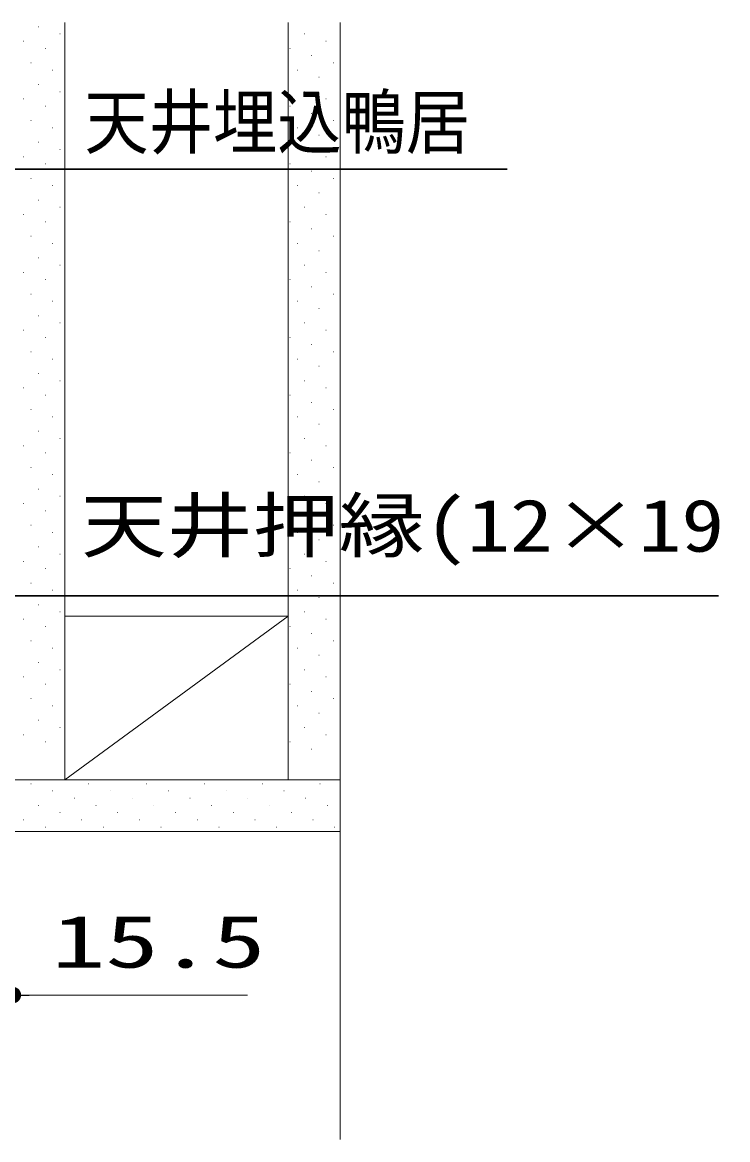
# Model space of a CAD drawing. Units: millimetres, scale not verified. Extents: x -1306 to 1306, y -607 to 607.
# Drawn here: x 126.1 to 255.4, y -391.1 to -186 of the extents above; entities that cross this region are included whole.
import ezdxf
from ezdxf.enums import TextEntityAlignment as Align

# ---------------------------------------------------------------- set-up
doc = ezdxf.new("R2010")
doc.units = ezdxf.units.MM
doc.header["$LTSCALE"] = 5
for name, color, linetype, lineweight in [('0-1_線(黄)', 2, 'Continuous', 15), ('0-D_線(白)', 7, 'Continuous', 30), ('1-0_線(水)', 4, 'Continuous', 9), ('1-1_寸法線', 3, 'Continuous', 13), ('1-2_ハッチング', 6, 'Continuous', 9), ('1-5_0', 3, 'Continuous', 25)]:
    doc.layers.add(name, color=color, linetype=linetype, lineweight=lineweight)
doc.styles.add('ＭＳ ゴシック', font='')
doc.styles.get('ＭＳ ゴシック').set_extended_font_data('MS Gothic')

# ---------------------------------------------------------------- blocks, each defined once
blk = doc.blocks.new('_DOT')
at = {"layer": '1-5_0'}
blk.add_line((-2.5, 0), (-5, 0), dxfattribs=at)
for points in [[(0, 0), (-2.5, 0), (-2.48, 0.313)], [(0, 0), (-2.48, -0.313), (-2.5, 0)], [(0, 0), (-2.48, 0.313), (-2.421, 0.622)], [(0, 0), (-2.421, -0.622), (-2.48, -0.313)], [(0, 0), (-2.421, 0.622), (-2.324, 0.92)], [(0, 0), (-2.324, -0.92), (-2.421, -0.622)], [(0, 0), (-2.324, 0.92), (-2.191, 1.204)], [(0, 0), (-2.191, -1.204), (-2.324, -0.92)], [(0, 0), (-2.191, 1.204), (-2.023, 1.469)], [(0, 0), (-2.023, -1.469), (-2.191, -1.204)], [(0, 0), (-2.023, 1.469), (-1.822, 1.711)], [(0, 0), (-1.822, -1.711), (-2.023, -1.469)], [(0, 0), (-1.822, 1.711), (-1.594, 1.926)], [(0, 0), (-1.594, -1.926), (-1.822, -1.711)], [(0, 0), (-1.594, 1.926), (-1.34, 2.111)], [(0, 0), (-1.34, -2.111), (-1.594, -1.926)], [(0, 0), (-1.34, 2.111), (-1.064, 2.262)], [(0, 0), (-1.064, -2.262), (-1.34, -2.111)], [(0, 0), (-1.064, 2.262), (-0.773, 2.378)], [(0, 0), (-0.773, -2.378), (-1.064, -2.262)], [(0, 0), (-0.773, 2.378), (-0.468, 2.456)], [(0, 0), (-0.468, -2.456), (-0.773, -2.378)], [(0, 0), (-0.468, 2.456), (-0.157, 2.495)], [(0, 0), (-0.157, -2.495), (-0.468, -2.456)], [(0, 0), (-0.157, 2.495), (0.157, 2.495)], [(0, 0), (0.157, -2.495), (-0.157, -2.495)], [(0, 0), (0.157, 2.495), (0.468, 2.456)], [(0, 0), (0.468, 2.456), (0.773, 2.378)], [(0, 0), (0.773, 2.378), (1.064, 2.262)], [(0, 0), (1.064, 2.262), (1.34, 2.111)], [(0, 0), (1.34, 2.111), (1.594, 1.926)], [(0, 0), (1.594, 1.926), (1.822, 1.711)], [(0, 0), (1.822, 1.711), (2.023, 1.469)], [(0, 0), (2.023, 1.469), (2.191, 1.204)], [(0, 0), (2.191, 1.204), (2.324, 0.92)], [(0, 0), (2.324, 0.92), (2.421, 0.622)], [(0, 0), (2.421, 0.622), (2.48, 0.313)], [(0, 0), (2.48, 0.313), (2.5, 0)], [(0, 0), (0.468, -2.456), (0.157, -2.495)], [(0, 0), (0.773, -2.378), (0.468, -2.456)], [(0, 0), (1.064, -2.262), (0.773, -2.378)], [(0, 0), (1.34, -2.111), (1.064, -2.262)], [(0, 0), (1.594, -1.926), (1.34, -2.111)], [(0, 0), (1.822, -1.711), (1.594, -1.926)], [(0, 0), (2.023, -1.469), (1.822, -1.711)], [(0, 0), (2.191, -1.204), (2.023, -1.469)], [(0, 0), (2.324, -0.92), (2.191, -1.204)], [(0, 0), (2.421, -0.622), (2.324, -0.92)], [(0, 0), (2.48, -0.313), (2.421, -0.622)], [(0, 0), (2.5, 0), (2.48, -0.313)]]:
    blk.add_solid(points, dxfattribs=at)

msp = doc.modelspace()

# ---------------------------------------------------------------- linework, layer by layer
at = {"layer": '0-1_線(黄)'}
for p, q in [((133.836, -325.031), (133.836, -186.036)), ((174.836, -325.031), (174.836, -186.036)), ((184.336, -334.531), (184.336, -186.036)), ((133.836, -295.031), (174.836, -295.031)), ((133.836, -325.031), (174.836, -295.031)), ((124.336, -325.031), (184.336, -325.031)), ((124.336, -334.531), (184.336, -334.531))]:
    msp.add_line(p, q, dxfattribs=at)
at = {"layer": '0-D_線(白)'}
for points in [[(215.01, -213.007), (122.651, -213.007), (115.463, -226.052)], [(253.747, -291.288), (122.018, -291.288), (120.592, -271.661)]]:
    msp.add_lwpolyline(points, dxfattribs=at)
at = {"layer": '1-0_線(水)'}
msp.add_line((184.336, -391.062), (184.336, -334.531), dxfattribs=at)
at = {"layer": '1-1_寸法線'}
msp.add_line((127.336, -364.531), (167.383, -364.531), dxfattribs=at)
at = {"layer": '1-2_ハッチング'}
for p, q in [((128.945, -186.833), (128.995, -186.833)), ((132.922, -188.159), (132.972, -188.159)), ((177.775, -188.159), (177.825, -188.159)), ((126.293, -189.484), (126.343, -189.484)), ((181.753, -189.484), (181.803, -189.484)), ((130.271, -190.81), (130.321, -190.81)), ((175.123, -190.81), (175.173, -190.81)), ((179.101, -192.136), (179.151, -192.136)), ((127.619, -193.462), (127.669, -193.462)), ((183.078, -193.462), (183.128, -193.462)), ((131.596, -194.788), (131.646, -194.788)), ((176.449, -194.788), (176.499, -194.788)), ((180.427, -196.114), (180.477, -196.114)), ((128.945, -197.439), (128.995, -197.439)), ((132.922, -198.765), (132.972, -198.765)), ((177.775, -198.765), (177.825, -198.765)), ((126.293, -200.091), (126.343, -200.091)), ((181.753, -200.091), (181.803, -200.091)), ((130.271, -201.417), (130.321, -201.417)), ((175.123, -201.417), (175.173, -201.417)), ((179.101, -202.743), (179.151, -202.743)), ((127.619, -204.069), (127.669, -204.069)), ((183.078, -204.069), (183.128, -204.069)), ((131.596, -205.394), (131.646, -205.394)), ((176.449, -205.394), (176.499, -205.394)), ((180.427, -206.72), (180.477, -206.72)), ((128.945, -208.046), (128.995, -208.046)), ((126.293, -210.698), (126.343, -210.698)), ((132.922, -209.372), (132.972, -209.372)), ((177.775, -209.372), (177.825, -209.372)), ((181.753, -210.698), (181.803, -210.698)), ((130.271, -212.024), (130.321, -212.024)), ((175.123, -212.024), (175.173, -212.024)), ((127.619, -214.675), (127.669, -214.675)), ((179.101, -213.349), (179.151, -213.349)), ((183.078, -214.675), (183.128, -214.675)), ((131.596, -216.001), (131.646, -216.001)), ((176.449, -216.001), (176.499, -216.001)), ((180.427, -217.327), (180.477, -217.327)), ((128.945, -218.653), (128.995, -218.653)), ((126.293, -221.304), (126.343, -221.304)), ((132.922, -219.978), (132.972, -219.978)), ((177.775, -219.978), (177.825, -219.978)), ((181.753, -221.304), (181.803, -221.304)), ((130.271, -222.63), (130.321, -222.63)), ((175.123, -222.63), (175.173, -222.63)), ((127.619, -225.282), (127.669, -225.282)), ((179.101, -223.956), (179.151, -223.956)), ((183.078, -225.282), (183.128, -225.282)), ((131.596, -226.608), (131.646, -226.608)), ((176.449, -226.608), (176.499, -226.608)), ((128.945, -229.259), (128.995, -229.259)), ((180.427, -227.933), (180.477, -227.933)), ((132.922, -230.585), (132.972, -230.585)), ((177.775, -230.585), (177.825, -230.585)), ((126.293, -231.911), (126.343, -231.911)), ((130.271, -233.237), (130.321, -233.237)), ((175.123, -233.237), (175.173, -233.237)), ((181.753, -231.911), (181.803, -231.911)), ((179.101, -234.563), (179.151, -234.563)), ((127.619, -235.888), (127.669, -235.888)), ((131.596, -237.214), (131.646, -237.214)), ((176.449, -237.214), (176.499, -237.214)), ((183.078, -235.888), (183.128, -235.888)), ((128.945, -239.866), (128.995, -239.866)), ((180.427, -238.54), (180.477, -238.54)), ((132.922, -241.192), (132.972, -241.192)), ((177.775, -241.192), (177.825, -241.192)), ((126.293, -242.517), (126.343, -242.517)), ((130.271, -243.843), (130.321, -243.843)), ((175.123, -243.843), (175.173, -243.843)), ((181.753, -242.517), (181.803, -242.517)), ((179.101, -245.169), (179.151, -245.169)), ((127.619, -246.495), (127.669, -246.495)), ((131.596, -247.821), (131.646, -247.821)), ((176.449, -247.821), (176.499, -247.821)), ((183.078, -246.495), (183.128, -246.495)), ((180.427, -249.147), (180.477, -249.147)), ((128.945, -250.472), (128.995, -250.472)), ((132.922, -251.798), (132.972, -251.798)), ((177.775, -251.798), (177.825, -251.798)), ((126.293, -253.124), (126.343, -253.124)), ((181.753, -253.124), (181.803, -253.124)), ((130.271, -254.45), (130.321, -254.45)), ((175.123, -254.45), (175.173, -254.45)), ((179.101, -255.776), (179.151, -255.776)), ((127.619, -257.102), (127.669, -257.102)), ((183.078, -257.102), (183.128, -257.102)), ((131.596, -258.427), (131.646, -258.427)), ((176.449, -258.427), (176.499, -258.427)), ((180.427, -259.753), (180.477, -259.753)), ((128.945, -261.079), (128.995, -261.079)), ((132.922, -262.405), (132.972, -262.405)), ((177.775, -262.405), (177.825, -262.405)), ((126.293, -263.731), (126.343, -263.731)), ((181.753, -263.731), (181.803, -263.731)), ((130.271, -265.057), (130.321, -265.057)), ((175.123, -265.057), (175.173, -265.057)), ((179.101, -266.382), (179.151, -266.382)), ((127.619, -267.708), (127.669, -267.708)), ((183.078, -267.708), (183.128, -267.708)), ((131.596, -269.034), (131.646, -269.034)), ((176.449, -269.034), (176.499, -269.034)), ((180.427, -270.36), (180.477, -270.36)), ((128.945, -271.686), (128.995, -271.686)), ((126.293, -274.337), (126.343, -274.337)), ((132.922, -273.011), (132.972, -273.011)), ((177.775, -273.011), (177.825, -273.011)), ((181.753, -274.337), (181.803, -274.337)), ((130.271, -275.663), (130.321, -275.663)), ((175.123, -275.663), (175.173, -275.663)), ((127.619, -278.315), (127.669, -278.315)), ((179.101, -276.989), (179.151, -276.989)), ((183.078, -278.315), (183.128, -278.315)), ((131.596, -279.641), (131.646, -279.641)), ((176.449, -279.641), (176.499, -279.641)), ((128.945, -282.292), (128.995, -282.292)), ((180.427, -280.966), (180.477, -280.966)), ((126.293, -284.944), (126.343, -284.944)), ((132.922, -283.618), (132.972, -283.618)), ((177.775, -283.618), (177.825, -283.618)), ((181.753, -284.944), (181.803, -284.944)), ((130.271, -286.27), (130.321, -286.27)), ((175.123, -286.27), (175.173, -286.27)), ((127.619, -288.921), (127.669, -288.921)), ((179.101, -287.596), (179.151, -287.596)), ((183.078, -288.921), (183.128, -288.921)), ((131.596, -290.247), (131.646, -290.247)), ((176.449, -290.247), (176.499, -290.247)), ((128.945, -292.899), (128.995, -292.899)), ((180.427, -291.573), (180.477, -291.573)), ((132.922, -294.225), (132.972, -294.225)), ((177.775, -294.225), (177.825, -294.225)), ((126.293, -295.551), (126.343, -295.551)), ((130.271, -296.876), (130.321, -296.876)), ((175.123, -296.876), (175.173, -296.876)), ((181.753, -295.551), (181.803, -295.551)), ((179.101, -298.202), (179.151, -298.202)), ((127.619, -299.528), (127.669, -299.528)), ((131.596, -300.854), (131.646, -300.854)), ((176.449, -300.854), (176.499, -300.854)), ((183.078, -299.528), (183.128, -299.528)), ((180.427, -302.18), (180.477, -302.18)), ((128.945, -303.505), (128.995, -303.505)), ((132.922, -304.831), (132.972, -304.831)), ((177.775, -304.831), (177.825, -304.831)), ((126.293, -306.157), (126.343, -306.157)), ((130.271, -307.483), (130.321, -307.483)), ((175.123, -307.483), (175.173, -307.483)), ((181.753, -306.157), (181.803, -306.157)), ((179.101, -308.809), (179.151, -308.809)), ((127.619, -310.135), (127.669, -310.135)), ((131.596, -311.46), (131.646, -311.46)), ((176.449, -311.46), (176.499, -311.46)), ((183.078, -310.135), (183.128, -310.135)), ((180.427, -312.786), (180.477, -312.786)), ((128.945, -314.112), (128.995, -314.112)), ((132.922, -315.438), (132.972, -315.438)), ((177.775, -315.438), (177.825, -315.438)), ((126.293, -316.764), (126.343, -316.764)), ((181.753, -316.764), (181.803, -316.764)), ((130.271, -318.09), (130.321, -318.09)), ((175.123, -318.09), (175.173, -318.09)), ((179.101, -319.415), (179.151, -319.415)), ((127.619, -325.741), (127.669, -325.741)), ((138.226, -325.741), (138.276, -325.741)), ((148.832, -325.741), (148.882, -325.741)), ((159.439, -325.741), (159.489, -325.741)), ((170.045, -325.741), (170.095, -325.741)), ((180.652, -325.741), (180.702, -325.741)), ((131.596, -327.067), (131.646, -327.067)), ((142.203, -327.067), (142.253, -327.067)), ((152.81, -327.067), (152.86, -327.067)), ((163.416, -327.067), (163.466, -327.067)), ((174.023, -327.067), (174.073, -327.067)), ((128.945, -329.719), (128.995, -329.719)), ((135.574, -328.393), (135.624, -328.393)), ((139.551, -329.719), (139.601, -329.719)), ((146.181, -328.393), (146.231, -328.393)), ((150.158, -329.719), (150.208, -329.719)), ((156.787, -328.393), (156.837, -328.393)), ((160.765, -329.719), (160.815, -329.719)), ((167.394, -328.393), (167.444, -328.393)), ((171.371, -329.719), (171.421, -329.719)), ((178, -328.393), (178.05, -328.393)), ((181.978, -329.719), (182.028, -329.719)), ((132.922, -331.044), (132.972, -331.044)), ((143.529, -331.044), (143.579, -331.044)), ((154.135, -331.044), (154.185, -331.044)), ((164.742, -331.044), (164.792, -331.044)), ((175.349, -331.044), (175.399, -331.044)), ((126.293, -332.37), (126.343, -332.37)), ((130.271, -333.696), (130.321, -333.696)), ((136.9, -332.37), (136.95, -332.37)), ((140.877, -333.696), (140.927, -333.696)), ((147.506, -332.37), (147.556, -332.37)), ((151.484, -333.696), (151.534, -333.696)), ((158.113, -332.37), (158.163, -332.37)), ((162.09, -333.696), (162.14, -333.696)), ((168.72, -332.37), (168.77, -332.37)), ((172.697, -333.696), (172.747, -333.696)), ((179.326, -332.37), (179.376, -332.37)), ((183.304, -333.696), (183.354, -333.696))]:
    msp.add_line(p, q, dxfattribs=at)

# ---------------------------------------------------------------- block references
at = {"layer": '1-1_寸法線', "xscale": 0.6, "yscale": 0.6, "rotation": 180}
msp.add_blockref('_DOT', (124.336, -364.531), dxfattribs=at)

# ---------------------------------------------------------------- texts
at = {"layer": '1-1_寸法線', "style": 'ＭＳ ゴシック'}
for s, height, width, p in [('天井埋込鴨居', 9.604, 0.9, (137.451, -211.994)), ('天井押縁(12×19.5)', 9.621, 1.2, (136.818, -286.053)), ('15.5', 9.604, 1.5, (131.478, -362.381))]:
    msp.add_text(s, height=height, dxfattribs=dict(at, width=width)).set_placement(p, align=Align.BOTTOM_LEFT)

doc.saveas('drawing.dxf')
